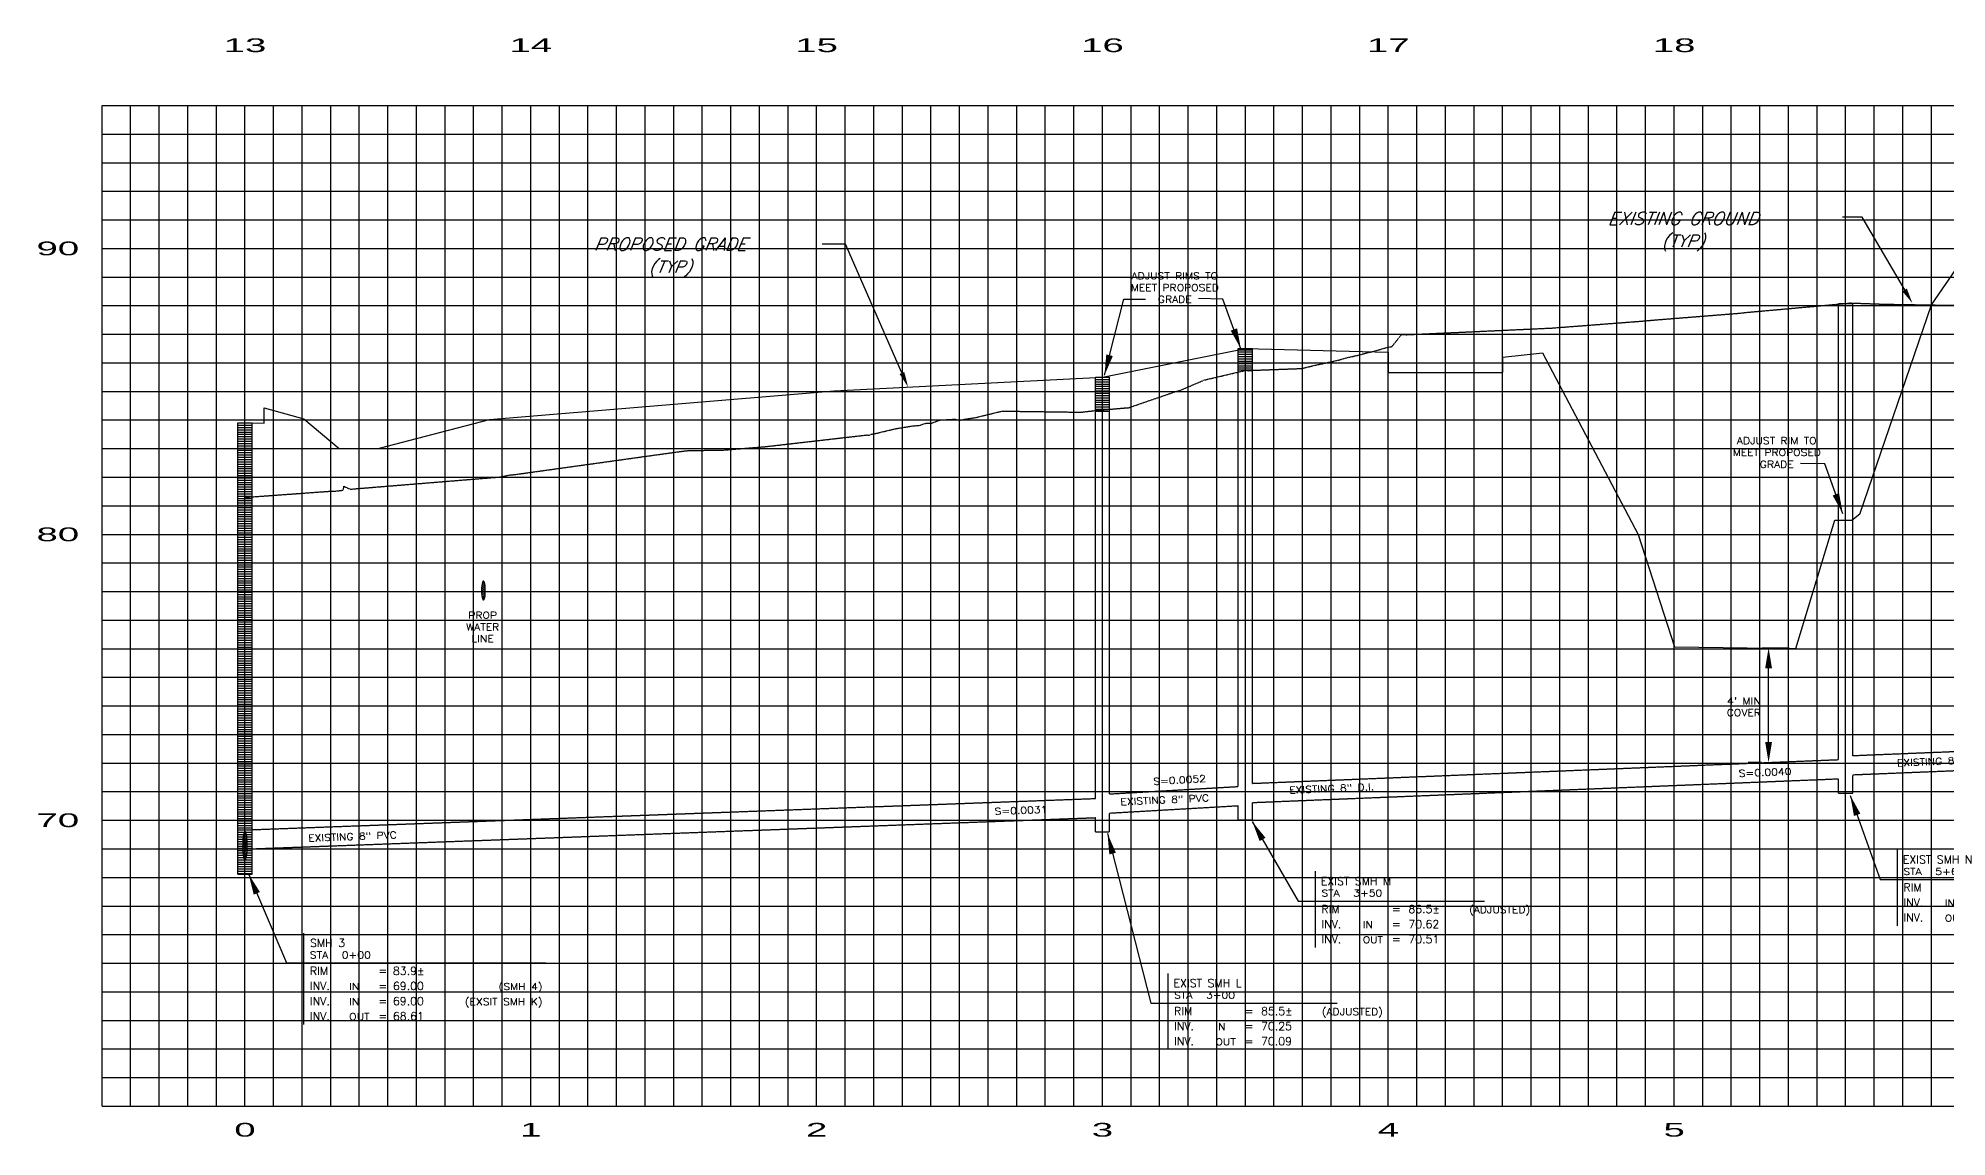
# Model space of a CAD drawing. Header units: inches. Extents: x 1501 to 3024, y 2326 to 3451.
# Drawn here: x 1501 to 2169, y 2326 to 2711 of the extents above; entities that cross this region are included whole.
import ezdxf
from ezdxf.enums import TextEntityAlignment as Align

# ---------------------------------------------------------------- set-up
doc = ezdxf.new("R2010")
doc.units = ezdxf.units.IN
doc.header["$MEASUREMENT"] = 0
doc.linetypes.add('CENTER4', pattern=[0.5625, 0.375, -0.0625, 0.0625, -0.0625])
doc.linetypes.add('DASHED4', pattern=[0.1875, 0.125, -0.0625])
for name, color, linetype in [('P1PIS', 4, 'Continuous'), ('P1PIT', 4, 'Continuous'), ('P2EGT', 5, 'Continuous'), ('P2PGT', 5, 'Continuous'), ('P6PIL', 6, 'Continuous'), ('P7EGD', 6, 'Continuous'), ('P7PGD', 6, 'Continuous'), ('P7PIT', 3, 'Continuous'), ('PFGC', 5, 'Continuous'), ('SEW2PEGC', 3, 'DASHED4'), ('STRUC-CL', 6, 'CENTER4'), ('STRUC-E', 3, 'DASHED4'), ('STRUC-H', 9, 'Continuous'), ('STRUC-S', 4, 'Continuous'), ('W1PPL', 11, 'Continuous'), ('W7PPL', 9, 'Continuous'), ('W7PPT', 3, 'Continuous')]:
    doc.layers.add(name, color=color, linetype=linetype)
doc.styles.add('120SL', font='simplex.shx', dxfattribs={"oblique": 22, "height": 4.24})
doc.styles.add('140B', font='swissl.ttf', dxfattribs={"width": 2, "height": 0.000186})
doc.styles.add('60', font='simplex.shx', dxfattribs={"width": 1.15, "height": 2.4})
doc.styles.add('60S', font='simplex.shx', dxfattribs={"width": 1.15, "oblique": 22, "height": 2.4})
doc.styles.add('80L', font='simplex.shx', dxfattribs={"height": 2.8})
doc.dimstyles.get("Standard").update_dxf_attribs({"dimtxt": 0.18, "dimasz": 0.18, "dimexe": 0.18, "dimexo": 0.0625, "dimgap": 0.09, "dimtad": 0, "dimtih": 1, "dimtoh": 1, "dimdec": 4, "dimzin": 0, "dimdsep": 46, "dimtxsty": 'Standard', "dimcen": 0.09, "dimadec": 0, "dimazin": 0, "dimtfac": 1, "dimtdec": 4, "dimtofl": 0, "dimtmove": 0, "dimatfit": 3, "dimfxl": 1, "dimtolj": 1, "dimtzin": 0, "dimarcsym": 0})

# ---------------------------------------------------------------- blocks, each defined once
blk = doc.blocks.new('*X5')
at = {"color": 0}
for p, q in [((586.25, 287.83), (587.82, 289.39)), ((586.26, 286.95), (587.88, 288.57)), ((586.29, 288.75), (587.71, 290.17)), ((586.3, 286.1), (587.91, 287.71)), ((586.37, 285.29), (587.9, 286.82)), ((586.38, 289.72), (587.55, 290.89)), ((586.5, 284.53), (587.85, 285.89)), ((586.6, 290.82), (587.29, 291.51)), ((586.69, 283.85), (587.73, 284.88)), ((587.06, 283.33), (587.4, 283.67))]:
    blk.add_line(p, q, dxfattribs=at)
blk = doc.blocks.new('10')
at = {"layer": 'P1PIS'}
blk.add_lwpolyline([(0, 0, 0.287816), (0.004, 0.003, 0.063192), (0.012, 0.024, 0.028693), (0.015, 0.049, 0.020666), (0.016, 0.083, 0.020666), (0.015, 0.117, 0.028693), (0.012, 0.142, 0.063192), (0.004, 0.163, 0.287816), (0, 0.166, 0.287816), (-0.005, 0.163, 0.063192), (-0.012, 0.142, 0.028693), (-0.015, 0.117, 0.020666), (-0.017, 0.083, 0.020666), (-0.015, 0.049, 0.028693), (-0.012, 0.024, 0.063192), (-0.005, 0.003, 0.287816)], format="xyb", close=True, dxfattribs=at)
at = {"layer": 'P1PIS', "xscale": 0.02, "yscale": 0.02, "zscale": 0.02}
blk.add_blockref('*X5', (-11.742, -5.667), dxfattribs=at)
blk = doc.blocks.new('*D21')
at = {"layer": 'DEFPOINTS', "color": 0}
for p in [(2102.06, 2497.3), (2106.77, 2497.3), (2106.77, 2457.23)]:
    blk.add_point(p, dxfattribs=at)
at = {"layer": 'P7PIT', "color": 0, "lineweight": -2}
for p, q in [((2104.56, 2497.3), (2113.97, 2497.3)), ((2106.77, 2464.43), (2106.77, 2490.1)), ((2104.27, 2457.23), (2099.57, 2457.23))]:
    blk.add_line(p, q, dxfattribs=at)
at = {"layer": 'P7PIT', "color": 0}
for points in [[(2105.57, 2490.1), (2107.97, 2490.1), (2106.77, 2497.3)], [(2105.57, 2464.43), (2107.97, 2464.43), (2106.77, 2457.23)]]:
    blk.add_solid(points, dxfattribs=at)
blk = doc.blocks.new('EG')
at = {"layer": 'P7EGD'}
for p, q in [((-0.44, 0.755), (-0.611, 0.755)), ((-0.068, 0.117), (-0.44, 0.755))]:
    blk.add_line(p, q, dxfattribs=at)
blk.add_solid([(-0.049, 0.129), (-0.088, 0.106), (0, 0.001)], dxfattribs=at)
at = {"layer": 'P2EGT', "style": '120SL', "oblique": 22}
blk.add_text('EXISTING GROUND', height=0.11, dxfattribs=at).set_placement((-2.008, 0.742), align=Align.MIDDLE)
blk = doc.blocks.new('PG')
at = {"layer": 'P7PGD'}
for p, q in [((-0.547, 1.251), (-0.753, 1.251)), ((-0.054, 0.124), (-0.547, 1.251))]:
    blk.add_line(p, q, dxfattribs=at)
blk.add_solid([(-0.034, 0.133), (-0.075, 0.115), (0, 0)], dxfattribs=at)
at = {"layer": 'P2PGT', "style": '120SL', "oblique": 22}
blk.add_text('PROPOSED GRADE', height=0.11, dxfattribs=at).set_placement((-2.082, 1.25), align=Align.MIDDLE)
blk = doc.blocks.new('R1IN')
at = {"layer": 'P6PIL'}
for p, q in [((0, -0.667), (0, 0)), ((0, -0.261), (1.478, -0.261))]:
    blk.add_line(p, q, dxfattribs=at)
at = {"layer": 'P1PIT', "style": '80L'}
blk.add_attdef('NUMBER', (0.047, -0.121), '', height=0.07, dxfattribs=at)
at = {"layer": 'P7PIT', "style": '60', "width": 1.15}
for s, p in [('STA', (0.052, -0.221)), ('IN', (0.413, -0.497)), ('OUT', (0.413, -0.629))]:
    blk.add_text(s, height=0.06, dxfattribs=at).set_placement(p)
at = {"layer": 'P7PIT', "style": '80L'}
for s, p in [('RIM', (0.052, -0.365)), ('=', (0.668, -0.365)), ('INV.', (0.052, -0.497)), ('=', (0.668, -0.497)), ('INV.', (0.052, -0.629)), ('=', (0.668, -0.629))]:
    blk.add_text(s, height=0.07, dxfattribs=at).set_placement(p)
at = {"layer": 'P7PIT', "style": '60', "width": 1.15}
blk.add_attdef('STATION\\OFFSET', (0.33, -0.221), '', height=0.06, dxfattribs=at)
at = {"layer": 'P7PIT', "style": '80L'}
for p in [(0.812, -0.365), (0.812, -0.497), (0.812, -0.629)]:
    blk.add_attdef('ELEV', p, '', height=0.07, dxfattribs=at)
blk = doc.blocks.new('*X0')
at = {"color": 0}
for p, q in [((586.09, 290.31), (587.99, 292.22)), ((586.12, 291.22), (587.92, 293.03)), ((586.17, 292.16), (587.82, 293.81)), ((586.25, 293.13), (587.68, 294.55)), ((586.4, 294.16), (587.49, 295.25)), ((586.71, 295.36), (587.17, 295.81)), ((586.08, 289.42), (588.04, 291.38)), ((586.09, 288.55), (588.07, 290.53)), ((586.13, 287.7), (588.08, 289.65)), ((586.18, 286.86), (588.07, 288.76)), ((586.25, 286.06), (588.04, 287.85)), ((586.35, 285.28), (587.99, 286.91)), ((586.5, 284.54), (587.9, 285.93)), ((586.7, 283.85), (587.74, 284.9)), ((587.06, 283.33), (587.41, 283.68))]:
    blk.add_line(p, q, dxfattribs=at)
blk = doc.blocks.new('15')
at = {"layer": 'P1PIS'}
blk.add_lwpolyline([(0, 0, 0.309933), (0.005, 0.004, 0.052539), (0.014, 0.037, 0.023124), (0.018, 0.073, 0.016546), (0.02, 0.125, 0.016546), (0.018, 0.177, 0.023124), (0.014, 0.213, 0.052539), (0.005, 0.246, 0.309933), (0, 0.25, 0.309933), (-0.005, 0.246, 0.052539), (-0.014, 0.213, 0.023124), (-0.018, 0.177, 0.016546), (-0.02, 0.125, 0.016546), (-0.018, 0.073, 0.023124), (-0.014, 0.037, 0.052539), (-0.005, 0.004, 0.309933)], format="xyb", close=True, dxfattribs=at)
at = {"layer": 'P1PIS', "xscale": 0.02, "yscale": 0.02, "zscale": 0.02}
blk.add_blockref('*X0', (-11.742, -5.666), dxfattribs=at)
blk = doc.blocks.new('R2IN')
at = {"layer": 'P6PIL'}
for p, q in [((0, -0.799), (0, 0)), ((0, -0.261), (2.116, -0.261))]:
    blk.add_line(p, q, dxfattribs=at)
at = {"layer": 'P1PIT', "style": '80L'}
blk.add_attdef('NUMBER', (0.053, -0.121), '', height=0.07, dxfattribs=at)
at = {"layer": 'P7PIT', "style": '60', "width": 1.15}
for s, p in [('STA', (0.052, -0.221)), ('IN', (0.396, -0.497)), ('IN', (0.396, -0.629)), ('OUT', (0.396, -0.761))]:
    blk.add_text(s, height=0.06, dxfattribs=at).set_placement(p)
at = {"layer": 'P7PIT', "style": '80L'}
for s, p in [('RIM', (0.052, -0.365)), ('=', (0.651, -0.365)), ('INV.', (0.052, -0.497)), ('=', (0.651, -0.497)), ('INV.', (0.052, -0.629)), ('=', (0.651, -0.629)), ('INV.', (0.052, -0.761)), ('=', (0.651, -0.761))]:
    blk.add_text(s, height=0.07, dxfattribs=at).set_placement(p)
at = {"layer": 'P7PIT', "style": '60', "width": 1.15}
blk.add_attdef('STATION\\OFFSET', (0.33, -0.221), '', height=0.06, dxfattribs=at)
at = {"layer": 'P7PIT', "style": '80L'}
for p in [(0.778, -0.365), (0.778, -0.497), (0.778, -0.629), (0.778, -0.761)]:
    blk.add_attdef('ELEV', p, '', height=0.07, dxfattribs=at)
at = {"layer": 'P7PIT', "style": '60', "width": 1.15}
for p in [(2.087, -0.497), (2.087, -0.629)]:
    blk.add_attdef('NO.', text='', height=0.06, dxfattribs=at).set_placement(p, align=Align.RIGHT)

msp = doc.modelspace()

# ---------------------------------------------------------------- hatches: boundary and pattern name
at = {"layer": 'STRUC-H'}
h = msp.add_hatch(dxfattribs=at)
h.set_pattern_fill('_U', color=256, scale=0.8, style=0, pattern_type=0)
h.set_pattern_definition([(0, (0, 0), (0, 0.8), [])])
h.paths.add_polyline_path([(1921.22748, 2594.51523), (1926.22748, 2594.51523), (1926.22748, 2602.01523), (1921.22748, 2602.01523)])
h.paths.add_polyline_path([(1871.22748, 2580.12636), (1876.22748, 2580.12636), (1876.22748, 2592.01523), (1871.22748, 2592.01523)])
h.paths.add_polyline_path([(1576.22748, 2427.01523), (1576.22748, 2433.71523), (1576.22748, 2576.01523), (1571.22748, 2576.01523), (1571.22748, 2418.11523), (1576.22748, 2418.11523)])

# ---------------------------------------------------------------- linework, layer by layer
at = {"layer": 'PFGC', "flags": 128}
for points in [[(2138.7072, 2544.11332), (2163.74402, 2617.3394), (2177.1897, 2636.80455), (2179.50794, 2636.80455), (2188.43483, 2626.74723)], [(1573.72748, 2576.01523), (1580.41588, 2575.9527), (1580.41588, 2581.2684), (1594.30163, 2577.42929), (1606.71019, 2567.09319), (1620.3005, 2567.09319), (1659.29881, 2577.13397), (1779.83901, 2587.17475), (1873.72748, 2592.01523), (1923.72748, 2602.01523), (1973.64874, 2600.75933), (1973.64874, 2593.67173), (2013.8288, 2593.67173), (2013.8288, 2598.98743), (2027.71457, 2600.46402), (2061.09947, 2536.97085), (2073.80346, 2497.69368), (2116.34706, 2497.10305), (2129.93739, 2541.99124), (2135.84621, 2541.99124), (2138.72245, 2544.15792)]]:
    msp.add_lwpolyline(points, dxfattribs=at)
at = {"layer": 'SEW2PEGC', "flags": 128}
msp.add_lwpolyline([(1573.72748, 2549.94319), (1602.96098, 2552.06467), (1603.73835, 2552.0844), (1604.49959, 2552.08935), (1605.0939, 2552.10878), (1605.86966, 2552.20179), (1606.62241, 2552.29212), (1607.37011, 2552.38172), (1608.08476, 2552.46737), (1608.35501, 2553.81333), (1610.64833, 2552.77487), (1611.22917, 2552.84457), (1611.79432, 2552.91227), (1611.97075, 2552.93482), (1662.77983, 2557.06919), (1666.30723, 2557.76196), (1667.98531, 2557.92133), (1668.02699, 2557.9252), (1668.04457, 2557.9269), (1668.06188, 2557.92858), (1668.07914, 2557.93026), (1668.0962, 2557.93159), (1668.13139, 2557.93513), (1668.15674, 2557.93789), (1668.17734, 2557.94009), (1668.1987, 2557.94238), (1727.11126, 2566.1442), (1727.49969, 2566.18301), (1727.90448, 2566.22346), (1728.32527, 2566.26553), (1728.76259, 2566.30926), (1741.40688, 2566.51353), (1755.78614, 2567.69237), (1791.41961, 2571.78849), (1792.13995, 2571.66956), (1792.69675, 2571.9986), (1793.44737, 2572.13141), (1794.34474, 2572.2902), (1801.20985, 2573.94181), (1807.21277, 2574.9325), (1809.7068, 2575.12863), (1811.75106, 2575.83168), (1814.08089, 2575.95221), (1816.23114, 2576.76812), (1816.87492, 2576.99281), (1822.19863, 2577.30037), (1823.57453, 2576.87161), (1826.01335, 2577.36794), (1829.32613, 2577.85515), (1838.58994, 2580.12399), (1866.18895, 2579.74527), (1872.8646, 2580.499), (1874.42969, 2580.62643), (1877.88316, 2580.90971), (1882.42456, 2581.30491), (1882.85522, 2581.30026), (1899.61448, 2587.05536), (1899.83396, 2587.05358), (1901.40624, 2587.58139), (1909.28532, 2590.97242), (1923.91882, 2594.40372), (1924.69901, 2594.27968), (1924.96518, 2594.23769), (1925.55485, 2594.36714), (1943.40246, 2595.02629), (1946.03897, 2595.66361), (1948.70543, 2596.30694), (1951.06492, 2596.76817), (1952.61969, 2597.14413), (1954.9924, 2597.65467), (1956.54637, 2598.02905), (1959.22293, 2598.79162), (1963.67617, 2599.79299), (1966.28215, 2600.53874), (1968.67121, 2601.04442), (1970.65121, 2601.62978), (1972.67098, 2602.2285), (1975.02208, 2602.72126), (1978.31523, 2606.8893), (1980.24582, 2606.84887), (1994.62547, 2607.50848), (1994.93414, 2607.52657), (1995.24261, 2607.54491), (1995.74526, 2607.56198), (1996.25224, 2607.57931), (2029.32617, 2609.10671), (2029.79267, 2609.12074), (2030.26311, 2609.13512), (2030.53371, 2609.1505), (2030.80499, 2609.15797), (2031.20183, 2609.18968), (2031.59917, 2609.22945), (2031.99498, 2609.26131), (2062.69794, 2611.62139), (2063.12475, 2611.66434), (2063.55084, 2611.69897), (2063.97681, 2611.74191), (2064.40053, 2611.77634), (2064.82354, 2611.81925), (2065.24465, 2611.85345), (2065.66473, 2611.89608), (2096.19943, 2614.33652), (2096.44894, 2614.35459), (2096.90135, 2614.40912), (2097.35326, 2614.45432), (2097.80344, 2614.50829), (2098.25548, 2614.56226), (2098.70755, 2614.60749), (2099.15811, 2614.66181), (2134.88881, 2617.86908), (2135.04571, 2617.88527), (2135.27338, 2618.03195), (2135.53891, 2617.97529), (2135.73023, 2617.93121), (2147.66907, 2617.50405), (2148.0604, 2617.50376), (2148.45167, 2617.49568), (2148.84292, 2617.49607), (2194.38884, 2616.76446), (2194.99211, 2616.76475), (2195.58926, 2616.76486), (2196.18667, 2616.76491), (2196.77975, 2616.74071), (2197.37438, 2616.7284), (2197.96897, 2616.70399), (2198.5669, 2616.67961), (2199.16521, 2616.66705), (2199.76578, 2616.64277), (2200.36722, 2616.61846), (2200.96812, 2616.60638), (2201.02032, 2616.59422), (2232.6754, 2613.23544), (2233.01314, 2613.2085), (2233.35012, 2613.18159), (2233.68693, 2613.15477), (2234.02298, 2613.12797), (2234.35857, 2613.10133), (2234.69254, 2613.07473), (2235.02666, 2613.04149), (2268.64317, 2609.42509), (2268.68443, 2609.42179), (2268.71547, 2609.41933), (2268.74649, 2609.41687), (2268.7875, 2609.41114), (2268.82848, 2609.40541), (2268.86944, 2609.39886), (2268.91025, 2609.39314), (2268.95116, 2609.38742), (2274.8829, 2608.90266), (2274.91991, 2608.90193), (2312.15684, 2605.66505), (2312.38497, 2605.65599), (2312.61326, 2605.64242), (2312.84079, 2605.62883), (2320.48334, 2604.94923), (2320.75799, 2604.93282), (2320.83652, 2604.92727), (2321.11115, 2604.8943), (2321.38643, 2604.8612), (2321.66313, 2604.82788), (2321.93953, 2604.80016), (2322.21786, 2604.76665), (2322.49609, 2604.73312), (2322.77622, 2604.69939), (2323.05607, 2604.67121), (2323.3355, 2604.63762), (2382.23835, 2601.05199), (2382.34719, 2601.03884), (2382.45645, 2601.02581), (2382.56555, 2601.0128), (2382.62848, 2601.00659), (2382.69104, 2601.00043), (2382.79722, 2600.99096), (2397.95801, 2599.43063), (2398.03449, 2599.41305), (2403.47365, 2598.79143), (2403.51669, 2598.78662), (2403.55896, 2598.78203), (2403.693, 2598.83941), (2405.70727, 2600.01562), (2405.71937, 2600.01349)], dxfattribs=at)
at = {"layer": 'STRUC-CL'}
for p, q in [((2133.72748, 2422.91927), (2133.72748, 2629.43039)), ((1923.72748, 2414.389), (1923.72748, 2611.10066)), ((1873.72748, 2413.78729), (1873.72748, 2608.43395)), ((1573.72748, 2385.28331), (1573.72748, 2591.80523))]:
    msp.add_line(p, q, dxfattribs=at)
at = {"layer": 'STRUC-E'}
for p, q in [((2131.22748, 2458.21523), (2131.22748, 2617.71523)), ((2131.22748, 2617.71523), (2136.22748, 2617.71523)), ((2136.22748, 2459.51523), (2136.22748, 2617.71523)), ((1921.22748, 2448.81523), (1921.22748, 2594.51523)), ((1921.22748, 2594.51523), (1926.22748, 2594.51523)), ((1926.22748, 2449.91523), (1926.22748, 2594.51523)), ((1871.22748, 2444.61523), (1871.22748, 2580.12636)), ((1871.22748, 2580.12636), (1876.22748, 2580.12636)), ((1876.22748, 2446.21523), (1876.22748, 2580.12636)), ((2403.72748, 2470.34572), (2136.22748, 2459.51523)), ((1926.22748, 2449.91523), (2131.22748, 2458.21523)), ((2403.72748, 2463.64572), (2136.22748, 2452.81523)), ((1926.22748, 2443.21523), (2131.22748, 2451.51523)), ((2131.22748, 2446.51523), (2131.22748, 2451.51523)), ((2136.22748, 2446.51523), (2136.22748, 2452.81523)), ((1576.22748, 2433.71523), (1871.22748, 2444.61523)), ((1876.22748, 2446.21523), (1921.22748, 2448.81523)), ((2131.22748, 2446.51523), (2136.22748, 2446.51523)), ((1576.22748, 2427.01523), (1871.22748, 2437.91523)), ((1871.22748, 2432.91523), (1871.22748, 2437.91523)), ((1876.22748, 2439.51523), (1921.22748, 2442.11523)), ((1876.22748, 2432.91523), (1876.22748, 2439.51523)), ((1921.22748, 2437.11523), (1921.22748, 2442.11523)), ((1926.22748, 2437.11523), (1926.22748, 2443.21523)), ((1871.22748, 2432.91523), (1876.22748, 2432.91523)), ((1921.22748, 2437.11523), (1926.22748, 2437.11523))]:
    msp.add_line(p, q, dxfattribs=at)
at = {"layer": 'STRUC-H'}
for p, q in [((1921.22748, 2594.51523), (1926.22748, 2594.51523)), ((1871.22748, 2580.12636), (1876.22748, 2580.12636)), ((1576.22748, 2427.01523), (1576.22748, 2433.71523))]:
    msp.add_line(p, q, dxfattribs=at)
at = {"layer": 'STRUC-S'}
for p, q in [((1921.22748, 2594.51523), (1921.22748, 2602.01523)), ((1921.22748, 2602.01523), (1926.22748, 2602.01523)), ((1926.22748, 2594.51523), (1926.22748, 2602.01523)), ((1871.22748, 2580.12636), (1871.22748, 2592.01523)), ((1871.22748, 2592.01523), (1876.22748, 2592.01523)), ((1876.22748, 2580.12636), (1876.22748, 2592.01523)), ((1571.22748, 2418.11523), (1571.22748, 2576.01523)), ((1571.22748, 2576.01523), (1576.22748, 2576.01523)), ((1576.22748, 2433.71523), (1576.22748, 2576.01523)), ((2131.22748, 2542.01523), (2136.22748, 2542.01523)), ((1576.22748, 2418.11523), (1576.22748, 2427.01523)), ((1571.22748, 2418.11523), (1576.22748, 2418.11523))]:
    msp.add_line(p, q, dxfattribs=at)
at = {"layer": 'W1PPL'}
for p, q in [((1523.72748, 2337.01523), (1523.72748, 2687.01523)), ((1523.72748, 2687.01523), (3023.72748, 2687.01523)), ((1573.72748, 2337.01523), (1573.72748, 2687.01523)), ((1623.72748, 2337.01523), (1623.72748, 2687.01523)), ((1673.72748, 2337.01523), (1673.72748, 2687.01523)), ((1723.72748, 2337.01523), (1723.72748, 2687.01523)), ((1773.72748, 2337.01523), (1773.72748, 2687.01523)), ((1823.72748, 2337.01523), (1823.72748, 2687.01523)), ((1873.72748, 2337.01523), (1873.72748, 2687.01523)), ((1923.72748, 2337.01523), (1923.72748, 2687.01523)), ((1973.72748, 2337.01523), (1973.72748, 2687.01523)), ((2023.72748, 2337.01523), (2023.72748, 2687.01523)), ((2073.72748, 2337.01523), (2073.72748, 2687.01523)), ((2123.72748, 2337.01523), (2123.72748, 2687.01523)), ((1523.72748, 2637.01523), (3023.72748, 2637.01523)), ((1523.72748, 2587.01523), (3023.72748, 2587.01523)), ((1523.72748, 2537.01523), (3023.72748, 2537.01523)), ((1523.72748, 2487.01523), (3023.72748, 2487.01523)), ((1523.72748, 2437.01523), (3023.72748, 2437.01523)), ((1523.72748, 2387.01523), (3023.72748, 2387.01523)), ((1523.72748, 2337.01523), (2923.72748, 2337.01523))]:
    msp.add_line(p, q, dxfattribs=at)
at = {"layer": 'W7PPL'}
for p, q in [((1533.72748, 2337.01523), (1533.72748, 2687.01523)), ((1543.72748, 2337.01523), (1543.72748, 2687.01523)), ((1553.72748, 2337.01523), (1553.72748, 2687.01523)), ((1563.72748, 2337.01523), (1563.72748, 2687.01523)), ((1583.72748, 2337.01523), (1583.72748, 2687.01523)), ((1593.72748, 2337.01523), (1593.72748, 2687.01523)), ((1603.72748, 2337.01523), (1603.72748, 2687.01523)), ((1613.72748, 2337.01523), (1613.72748, 2687.01523)), ((1633.72748, 2337.01523), (1633.72748, 2687.01523)), ((1643.72748, 2337.01523), (1643.72748, 2687.01523)), ((1653.72748, 2337.01523), (1653.72748, 2687.01523)), ((1663.72748, 2337.01523), (1663.72748, 2687.01523)), ((1683.72748, 2337.01523), (1683.72748, 2687.01523)), ((1693.72748, 2337.01523), (1693.72748, 2687.01523)), ((1703.72748, 2337.01523), (1703.72748, 2687.01523)), ((1713.72748, 2337.01523), (1713.72748, 2687.01523)), ((1733.72748, 2337.01523), (1733.72748, 2687.01523)), ((1743.72748, 2337.01523), (1743.72748, 2687.01523)), ((1753.72748, 2337.01523), (1753.72748, 2687.01523)), ((1763.72748, 2337.01523), (1763.72748, 2687.01523)), ((1783.72748, 2337.01523), (1783.72748, 2687.01523)), ((1793.72748, 2337.01523), (1793.72748, 2687.01523)), ((1803.72748, 2337.01523), (1803.72748, 2687.01523)), ((1813.72748, 2337.01523), (1813.72748, 2687.01523)), ((1833.72748, 2337.01523), (1833.72748, 2687.01523)), ((1843.72748, 2337.01523), (1843.72748, 2687.01523)), ((1853.72748, 2337.01523), (1853.72748, 2687.01523)), ((1863.72748, 2337.01523), (1863.72748, 2687.01523)), ((1883.72748, 2337.01523), (1883.72748, 2687.01523)), ((1893.72748, 2337.01523), (1893.72748, 2687.01523)), ((1903.72748, 2337.01523), (1903.72748, 2687.01523)), ((1913.72748, 2337.01523), (1913.72748, 2687.01523)), ((1933.72748, 2337.01523), (1933.72748, 2687.01523)), ((1943.72748, 2337.01523), (1943.72748, 2687.01523)), ((1953.72748, 2337.01523), (1953.72748, 2687.01523)), ((1963.72748, 2337.01523), (1963.72748, 2687.01523)), ((1983.72748, 2337.01523), (1983.72748, 2687.01523)), ((1993.72748, 2337.01523), (1993.72748, 2687.01523)), ((2003.72748, 2337.01523), (2003.72748, 2687.01523)), ((2013.72748, 2337.01523), (2013.72748, 2687.01523)), ((2033.72748, 2337.01523), (2033.72748, 2687.01523)), ((2043.72748, 2337.01523), (2043.72748, 2687.01523)), ((2053.72748, 2337.01523), (2053.72748, 2687.01523)), ((2063.72748, 2337.01523), (2063.72748, 2687.01523)), ((2083.72748, 2337.01523), (2083.72748, 2687.01523)), ((2093.72748, 2337.01523), (2093.72748, 2687.01523)), ((2103.72748, 2337.01523), (2103.72748, 2687.01523)), ((2113.72748, 2337.01523), (2113.72748, 2687.01523)), ((2133.72748, 2337.01523), (2133.72748, 2687.01523)), ((2143.72748, 2337.01523), (2143.72748, 2687.01523)), ((2153.72748, 2337.01523), (2153.72748, 2687.01523)), ((2163.72748, 2337.01523), (2163.72748, 2687.01523)), ((1523.72748, 2677.01523), (3023.72748, 2677.01523)), ((1523.72748, 2667.01523), (3023.72748, 2667.01523)), ((1523.72748, 2657.01523), (3023.72748, 2657.01523)), ((1523.72748, 2647.01523), (3023.72748, 2647.01523)), ((1523.72748, 2627.01523), (3023.72748, 2627.01523)), ((1523.72748, 2617.01523), (3023.72748, 2617.01523)), ((1523.72748, 2607.01523), (3023.72748, 2607.01523)), ((1523.72748, 2597.01523), (3023.72748, 2597.01523)), ((1523.72748, 2577.01523), (3023.72748, 2577.01523)), ((1523.72748, 2567.01523), (3023.72748, 2567.01523)), ((1523.72748, 2557.01523), (3023.72748, 2557.01523)), ((1523.72748, 2547.01523), (3023.72748, 2547.01523)), ((1523.72748, 2527.01523), (3023.72748, 2527.01523)), ((1523.72748, 2517.01523), (3023.72748, 2517.01523)), ((1523.72748, 2507.01523), (3023.72748, 2507.01523)), ((1523.72748, 2497.01523), (3023.72748, 2497.01523)), ((1523.72748, 2477.01523), (3023.72748, 2477.01523)), ((1523.72748, 2467.01523), (3023.72748, 2467.01523)), ((1523.72748, 2457.01523), (3023.72748, 2457.01523)), ((1523.72748, 2447.01523), (3023.72748, 2447.01523)), ((1523.72748, 2427.01523), (3023.72748, 2427.01523)), ((1523.72748, 2417.01523), (3023.72748, 2417.01523)), ((1523.72748, 2407.01523), (3023.72748, 2407.01523)), ((1523.72748, 2397.01523), (3023.72748, 2397.01523)), ((1523.72748, 2377.01523), (2923.72748, 2377.01523)), ((1523.72748, 2367.01523), (2923.72748, 2367.01523)), ((1523.72748, 2357.01523), (2923.72748, 2357.01523)), ((1523.72748, 2347.01523), (2923.72748, 2347.01523))]:
    msp.add_line(p, q, dxfattribs=at)

# ---------------------------------------------------------------- block references
at = {"xscale": 40, "yscale": 40, "zscale": 40}
for name, p in [('EG', (2157.09512, 2617.80171)), ('PG', (1805.74014, 2588.49614)), ('10', (1657.16437, 2514.01813)), ('15', (1573.72748, 2423.11523))]:
    msp.add_blockref(name, p, dxfattribs=at)
ref = msp.add_blockref('R1IN', (2151.86243, 2426.71396), dxfattribs=dict(xscale=40, yscale=40, zscale=40))
ref.add_attrib('NUMBER', 'EXIST SMH N', (2153.74763, 2421.87462), dxfattribs={"layer": 'P1PIT', "height": 2.8, "style": '80L'})
ref.add_attrib('STATION\\OFFSET', '5+60', (2165.0798, 2417.87961), dxfattribs={"layer": 'P7PIT', "height": 2.4, "style": '60', "width": 1.15})
ref.add_attrib('ELEV', '80.5%%p', (2184.36, 2412.11774), dxfattribs={"layer": 'P7PIT', "height": 2.8, "style": '80L'})
ref.add_attrib('ELEV', '71.58', (2184.36, 2406.83774), dxfattribs={"layer": 'P7PIT', "height": 2.8, "style": '80L'})
ref.add_attrib('ELEV', '71.45', (2184.36, 2401.55774), dxfattribs={"layer": 'P7PIT', "height": 2.8, "style": '80L'})
ref = msp.add_blockref('R1IN', (1948.24759, 2419.15744), dxfattribs=dict(xscale=40, yscale=40, zscale=40))
ref.add_attrib('NUMBER', 'EXIST SMH M', (1950.1328, 2414.3181), dxfattribs={"layer": 'P1PIT', "height": 2.8, "style": '80L'})
ref.add_attrib('STATION\\OFFSET', '3+50', (1961.46497, 2410.32309), dxfattribs={"layer": 'P7PIT', "height": 2.4, "style": '60', "width": 1.15})
ref.add_attrib('ELEV', '86.5%%p', (1980.74517, 2404.56122), dxfattribs={"layer": 'P7PIT', "height": 2.8, "style": '80L'})
ref.add_attrib('ELEV', '70.62', (1980.74517, 2399.28122), dxfattribs={"layer": 'P7PIT', "height": 2.8, "style": '80L'})
ref.add_attrib('ELEV', '70.51', (1980.74517, 2394.00122), dxfattribs={"layer": 'P7PIT', "height": 2.8, "style": '80L'})
ref = msp.add_blockref('R2IN', (1594.3575, 2397.52594), dxfattribs=dict(xscale=40, yscale=40, zscale=40))
ref.add_attrib('NUMBER', 'SMH 3', (1596.49499, 2392.6866), dxfattribs={"layer": 'P1PIT', "height": 2.8, "style": '80L'})
ref.add_attrib('STATION\\OFFSET', '0+00', (1607.57488, 2388.69159), dxfattribs={"layer": 'P7PIT', "height": 2.4, "style": '60', "width": 1.15})
ref.add_attrib('ELEV', '83.9%%p', (1625.49098, 2382.92972), dxfattribs={"layer": 'P7PIT', "height": 2.8, "style": '80L'})
ref.add_attrib('ELEV', '69.00', (1625.49098, 2377.64972), dxfattribs={"layer": 'P7PIT', "height": 2.8, "style": '80L'})
ref.add_attrib('NO.', '(SMH 4)', dxfattribs={"layer": 'P7PIT', "height": 2.4, "style": '60', "width": 1.15}).set_placement((1677.83819, 2377.64972), align=Align.RIGHT)
ref.add_attrib('ELEV', '69.00', (1625.49098, 2372.36972), dxfattribs={"layer": 'P7PIT', "height": 2.8, "style": '80L'})
ref.add_attrib('NO.', '(EXSIT SMH K)', dxfattribs={"layer": 'P7PIT', "height": 2.4, "style": '60', "width": 1.15}).set_placement((1677.83819, 2372.36972), align=Align.RIGHT)
ref.add_attrib('ELEV', '68.61', (1625.49098, 2367.08972), dxfattribs={"layer": 'P7PIT', "height": 2.8, "style": '80L'})
ref = msp.add_blockref('R1IN', (1896.7222, 2383.46282), dxfattribs=dict(xscale=40, yscale=40, zscale=40))
ref.add_attrib('NUMBER', 'EXIST SMH L', (1898.60741, 2378.62348), dxfattribs={"layer": 'P1PIT', "height": 2.8, "style": '80L'})
ref.add_attrib('STATION\\OFFSET', '3+00', (1909.93958, 2374.62847), dxfattribs={"layer": 'P7PIT', "height": 2.4, "style": '60', "width": 1.15})
ref.add_attrib('ELEV', '85.5%%p', (1929.21978, 2368.8666), dxfattribs={"layer": 'P7PIT', "height": 2.8, "style": '80L'})
ref.add_attrib('ELEV', '70.25', (1929.21978, 2363.5866), dxfattribs={"layer": 'P7PIT', "height": 2.8, "style": '80L'})
ref.add_attrib('ELEV', '70.09', (1929.21978, 2358.3066), dxfattribs={"layer": 'P7PIT', "height": 2.8, "style": '80L'})

# ---------------------------------------------------------------- texts
at = {"layer": 'P2EGT', "style": '120SL', "oblique": 22}
for p in [(2076.78157, 2639.30229), (1722.45298, 2630.30363)]:
    msp.add_text('(TYP)', height=4.24, dxfattribs=at).set_placement(p, align=Align.MIDDLE)
at = {"layer": 'P7PIT', "style": '60', "width": 1.15}
for s, p in [('ADJUST RIMS TO', (1899.02637, 2626.22374)), ('MEET PROPOSED', (1899.02637, 2622.10945)), ('GRADE', (1899.02637, 2617.99517)), ('ADJUST RIM TO', (2109.63079, 2568.55775)), ('MEET PROPOSED', (2109.63079, 2564.44347)), ('GRADE', (2109.63079, 2560.32918)), ('WATER', (1656.88249, 2503.42322)), ('PROP', (1656.88249, 2507.53751)), ('LINE', (1656.88249, 2499.30894)), ("4' MIN", (2098.12108, 2477.54151)), ('COVER', (2098.12108, 2473.42723))]:
    msp.add_text(s, height=2.4, dxfattribs=at).set_placement(p, align=Align.CENTER)
for s, rotation, p in [('EXISTING 8" PVC', 2.33733505, (2151.73204, 2455.84764)), ('S=0.0052', 3.26066277, (1891.54031, 2449.3618)), ('S=0.0040', 2.30317889, (2096.36289, 2452.17233)), ('EXISTING 8" PVC', 2.65502615, (1880.07716, 2442.22738)), ('EXISTING 8" D.I.', 2.30317889, (1939.12316, 2446.33508)), ('S=0.0031', 2.17688711, (1836.03214, 2438.92269)), ('EXISTING 8" PVC', 2.17688711, (1595.91018, 2429.53139))]:
    msp.add_text(s, height=2.4, rotation=rotation, dxfattribs=at).set_placement(p)
for p in [(2001.96133, 2404.54087), (1950.43594, 2368.84625)]:
    msp.add_text('(ADJUSTED)', height=2.4, dxfattribs=at).set_placement(p)
at = {"layer": 'W7PPT', "style": '140B', "width": 2}
for s, p in [('13', (1573.72748, 2710.48915)), ('14', (1673.72748, 2710.48915)), ('15', (1773.72748, 2710.48915)), ('16', (1873.72748, 2710.48915)), ('17', (1973.72748, 2710.48915)), ('18', (2073.72748, 2710.48915)), ('0', (1573.72748, 2331.1499)), ('1', (1673.72748, 2331.1499)), ('2', (1773.72748, 2331.1499)), ('3', (1873.72748, 2331.1499)), ('4', (1973.72748, 2331.1499)), ('5', (2073.72748, 2331.1499))]:
    msp.add_text(s, height=4.8, dxfattribs=at).set_placement(p, align=Align.TOP_CENTER)
for s, p in [('90', (1515.70969, 2637.01523)), ('80', (1515.70969, 2537.01523)), ('70', (1515.70969, 2437.01523))]:
    msp.add_text(s, height=4.8, dxfattribs=at).set_placement(p, align=Align.MIDDLE_RIGHT)

# ---------------------------------------------------------------- dimensions: what is measured, and where the dimension line sits
at = {"layer": 'P7PIT'}
dim = msp.add_linear_dim(base=(2106.77019, 2497.30141), p1=(2106.77019, 2457.22501), p2=(2102.05911, 2497.30141), angle=90, text=' ', dimstyle='Standard', override={"dimscale": 40, "dimexo": 0.0625, "dimtxsty": '60S'}, dxfattribs=at)
dim.commit()
dim.dimension.update_dxf_attribs({"geometry": '*D21', "text_midpoint": (2106.77019, 2477.26321)})

# ---------------------------------------------------------------- leaders
at = {"layer": 'P6PIL'}
for points in [[(2135.34797, 2445.69776), (2145.76126, 2416.27337), (2151.86243, 2416.27337)], [(1875.48563, 2432.3207), (1890.62104, 2373.02223), (1896.7222, 2373.02223)], [(1926.14058, 2436.54017), (1942.14643, 2408.71685), (1948.24759, 2408.71685)], [(1575.04576, 2418.07362), (1588.25634, 2387.08535), (1594.3575, 2387.08535)]]:
    msp.add_leader(points, dimstyle='Standard', override={"dimscale": 40, "dimexo": 0.0625, "dimtxsty": '60S'}, dxfattribs=at)
at = {"layer": 'P7PIT'}
for points in [[(1874.43971, 2592.68744), (1881.17178, 2619.31176), (1888.78193, 2619.31176)], [(1922.14955, 2601.90355), (1915.85653, 2619.31176), (1907.36828, 2619.45805)], [(2132.75396, 2544.23756), (2126.46095, 2561.64577), (2117.97269, 2561.79206)]]:
    msp.add_leader(points, dimstyle='Standard', override={"dimscale": 40, "dimexo": 0.0625, "dimtxsty": '60S'}, dxfattribs=at)

doc.saveas('drawing.dxf')
